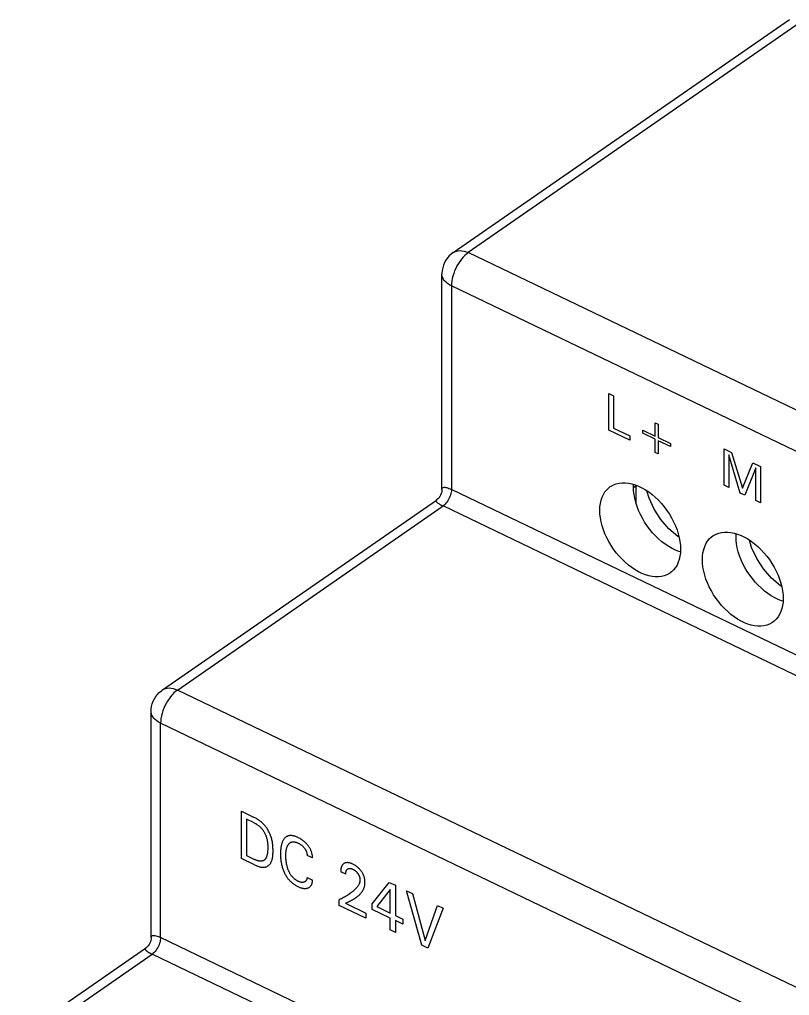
# Model space of a CAD drawing. Extents: x 0 to 420, y 0 to 297.
# Drawn here: x 151.31 to 180.61, y 180.69 to 217.86 of the extents above; entities that cross this region are included whole.
import ezdxf

# ---------------------------------------------------------------- set-up
doc = ezdxf.new("R2010")
doc.units = 0
doc.header["$LTSCALE"] = 23.1
doc.layers.add('40000_ISO', color=7, linetype='CONTINUOUS')

msp = doc.modelspace()

# ---------------------------------------------------------------- linework, layer by layer
at = {"layer": '40000_ISO', "color": 7, "linetype": 'CONTINUOUS'}
for p, q in [((167.817, 208.983), (180.614, 217.857)), ((181.183, 217.852), (168.387, 208.978)), ((167.738, 208.922), (167.665, 208.853)), ((167.817, 208.983), (167.738, 208.922)), ((167.817, 208.983), (167.872, 209.015)), ((167.872, 209.015), (167.935, 209.039)), ((167.935, 209.039), (168.002, 209.053)), ((168.002, 209.053), (168.074, 209.057)), ((168.074, 209.057), (168.149, 209.052)), ((168.149, 209.052), (168.227, 209.037)), ((168.227, 209.037), (168.306, 209.012)), ((168.32, 208.927), (168.254, 208.868)), ((168.306, 209.012), (168.387, 208.978)), ((168.387, 208.978), (168.32, 208.927)), ((221.798, 183.304), (168.387, 208.978)), ((167.489, 208.602), (167.447, 208.505)), ((167.539, 208.691), (167.489, 208.602)), ((167.598, 208.776), (167.539, 208.691)), ((167.665, 208.853), (167.598, 208.776)), ((168.011, 208.561), (167.959, 208.471)), ((168.067, 208.647), (168.011, 208.561)), ((168.126, 208.727), (168.067, 208.647)), ((168.189, 208.801), (168.126, 208.727)), ((168.254, 208.868), (168.189, 208.801)), ((167.397, 208.302), (167.387, 208.199)), ((167.387, 208.199), (167.387, 208.161)), ((167.387, 199.962), (167.387, 208.161)), ((167.387, 208.139), (167.387, 208.161)), ((167.397, 208.079), (167.387, 208.139)), ((167.417, 208.406), (167.397, 208.302)), ((167.447, 208.505), (167.417, 208.406)), ((167.833, 208.185), (167.802, 208.088)), ((167.869, 208.282), (167.833, 208.185)), ((167.911, 208.378), (167.869, 208.282)), ((167.959, 208.471), (167.911, 208.378)), ((167.417, 208.019), (167.397, 208.079)), ((167.448, 207.962), (167.417, 208.019)), ((167.49, 207.906), (167.448, 207.962)), ((167.541, 207.853), (167.49, 207.906)), ((167.601, 207.804), (167.541, 207.853)), ((167.67, 207.759), (167.601, 207.804)), ((167.75, 207.805), (167.747, 207.718)), ((167.761, 207.897), (167.75, 207.805)), ((167.778, 207.992), (167.761, 207.897)), ((167.802, 208.088), (167.778, 207.992)), ((167.747, 207.718), (167.67, 207.759)), ((167.747, 207.718), (167.747, 199.961)), ((221.158, 182.044), (167.747, 207.718)), ((173.741, 202.223), (173.741, 203.611)), ((173.741, 203.611), (173.92, 203.526)), ((173.92, 203.526), (173.92, 202.295)), ((174.537, 201.841), (173.741, 202.223)), ((173.92, 202.295), (174.537, 201.999)), ((175.029, 202.1), (175.029, 202.218)), ((175.029, 202.218), (175.504, 201.99)), ((175.504, 201.99), (175.504, 202.495)), ((175.504, 202.495), (175.615, 202.441)), ((175.615, 202.441), (175.615, 201.936)), ((174.537, 201.999), (174.537, 201.841)), ((175.504, 201.872), (175.029, 202.1)), ((175.504, 201.367), (175.504, 201.872)), ((175.615, 201.936), (176.09, 201.708)), ((175.615, 201.818), (175.615, 201.314)), ((176.09, 201.59), (175.615, 201.818)), ((176.09, 201.708), (176.09, 201.59)), ((178.122, 200.118), (178.122, 201.506)), ((178.122, 201.506), (178.412, 201.367)), ((175.615, 201.314), (175.504, 201.367)), ((178.3, 201.274), (178.3, 200.032)), ((178.731, 199.825), (178.3, 201.274)), ((178.412, 201.367), (178.822, 200.008)), ((178.822, 200.008), (179.219, 200.978)), ((179.33, 200.781), (178.911, 199.739)), ((179.219, 200.978), (179.509, 200.839)), ((179.33, 199.537), (179.33, 200.781)), ((179.509, 200.839), (179.509, 199.451)), ((167.387, 199.963), (167.385, 199.918)), ((167.387, 199.975), (167.395, 200.005)), ((167.387, 199.964), (167.387, 199.975)), ((167.395, 200.005), (167.412, 200.025)), ((167.412, 200.025), (167.436, 200.038)), ((167.436, 200.038), (167.465, 200.043)), ((167.465, 200.043), (167.498, 200.043)), ((167.498, 200.043), (167.534, 200.038)), ((167.534, 200.038), (167.572, 200.029)), ((167.572, 200.029), (167.613, 200.017)), ((167.613, 200.017), (167.655, 200.001)), ((167.655, 200.001), (167.7, 199.982)), ((167.7, 199.982), (167.747, 199.961)), ((173.659, 199.952), (173.737, 200.026)), ((173.737, 200.026), (173.793, 200.069)), ((173.793, 200.069), (173.823, 200.089)), ((173.823, 200.089), (173.917, 200.14)), ((173.917, 200.14), (174.018, 200.178)), ((174.018, 200.178), (174.127, 200.204)), ((174.127, 200.204), (174.24, 200.216)), ((174.24, 200.216), (174.359, 200.216)), ((174.359, 200.216), (174.482, 200.203)), ((174.482, 200.203), (174.609, 200.178)), ((174.609, 200.178), (174.737, 200.139)), ((174.675, 200.052), (174.679, 200.157)), ((174.681, 199.911), (174.675, 200.052)), ((174.772, 200.084), (174.676, 200.018)), ((174.737, 200.139), (174.867, 200.089)), ((174.772, 200.126), (174.772, 199.437)), ((174.867, 200.089), (174.998, 200.026)), ((174.998, 200.026), (175.128, 199.952)), ((178.3, 200.032), (178.122, 200.118)), ((167.229, 199.6), (167.182, 199.562)), ((167.271, 199.645), (167.229, 199.6)), ((167.307, 199.693), (167.271, 199.645)), ((167.336, 199.746), (167.307, 199.693)), ((167.359, 199.801), (167.336, 199.746)), ((167.376, 199.859), (167.359, 199.801)), ((167.385, 199.918), (167.376, 199.859)), ((167.666, 199.634), (167.639, 199.581)), ((167.69, 199.69), (167.666, 199.634)), ((167.71, 199.746), (167.69, 199.69)), ((167.726, 199.802), (167.71, 199.746)), ((167.738, 199.857), (167.726, 199.802)), ((167.745, 199.91), (167.738, 199.857)), ((167.747, 199.961), (167.745, 199.91)), ((221.158, 174.287), (167.747, 199.961)), ((173.445, 199.552), (173.483, 199.666)), ((173.483, 199.666), (173.532, 199.772)), ((173.532, 199.772), (173.591, 199.867)), ((173.591, 199.867), (173.659, 199.952)), ((174.697, 199.765), (174.681, 199.911)), ((174.725, 199.617), (174.697, 199.765)), ((174.763, 199.466), (174.725, 199.617)), ((175.128, 199.952), (175.256, 199.866)), ((175.27, 199.623), (175.188, 199.912)), ((175.256, 199.866), (175.383, 199.771)), ((175.462, 199.205), (175.27, 199.623)), ((175.383, 199.771), (175.506, 199.665)), ((175.506, 199.665), (175.624, 199.551)), ((178.911, 199.739), (178.731, 199.825)), ((156.748, 192.326), (167.173, 199.555)), ((157.318, 192.32), (167.427, 199.331)), ((167.16, 199.541), (167.158, 199.523)), ((167.158, 199.523), (167.165, 199.504)), ((167.173, 199.555), (167.16, 199.541)), ((167.165, 199.504), (167.181, 199.484)), ((167.182, 199.562), (167.173, 199.555)), ((167.181, 199.484), (167.203, 199.463)), ((167.203, 199.463), (167.231, 199.442)), ((167.231, 199.442), (167.263, 199.42)), ((167.263, 199.42), (167.298, 199.398)), ((167.298, 199.398), (167.338, 199.376)), ((167.338, 199.376), (167.381, 199.354)), ((167.381, 199.354), (167.427, 199.331)), ((167.466, 199.36), (167.427, 199.331)), ((220.838, 173.657), (167.427, 199.331)), ((167.504, 199.396), (167.466, 199.36)), ((167.54, 199.436), (167.504, 199.396)), ((167.576, 199.481), (167.54, 199.436)), ((167.609, 199.529), (167.576, 199.481)), ((167.639, 199.581), (167.609, 199.529)), ((173.395, 199.164), (173.401, 199.3)), ((173.401, 199.3), (173.418, 199.43)), ((173.418, 199.43), (173.445, 199.552)), ((174.812, 199.314), (174.763, 199.466)), ((174.87, 199.162), (174.812, 199.314)), ((175.624, 199.551), (175.738, 199.429)), ((175.738, 199.429), (175.846, 199.299)), ((175.846, 199.299), (175.948, 199.163)), ((179.509, 199.451), (179.33, 199.537)), ((173.401, 199.023), (173.395, 199.164)), ((173.418, 198.878), (173.401, 199.023)), ((173.445, 198.729), (173.418, 198.878)), ((174.939, 199.011), (174.87, 199.162)), ((175.016, 198.862), (174.939, 199.011)), ((175.102, 198.717), (175.016, 198.862)), ((175.718, 198.811), (175.462, 199.205)), ((175.948, 199.163), (176.042, 199.022)), ((176.042, 199.022), (176.128, 198.877)), ((176.128, 198.877), (176.206, 198.728)), ((173.483, 198.578), (173.445, 198.729)), ((173.532, 198.426), (173.483, 198.578)), ((175.197, 198.575), (175.102, 198.717)), ((175.298, 198.439), (175.197, 198.575)), ((176.024, 198.46), (175.718, 198.811)), ((176.206, 198.728), (176.274, 198.577)), ((176.274, 198.577), (176.333, 198.425)), ((173.591, 198.274), (173.532, 198.426)), ((173.659, 198.123), (173.591, 198.274)), ((173.737, 197.975), (173.659, 198.123)), ((175.406, 198.31), (175.298, 198.439)), ((175.52, 198.188), (175.406, 198.31)), ((175.639, 198.073), (175.52, 198.188)), ((176.365, 198.169), (176.024, 198.46)), ((176.333, 198.425), (176.382, 198.273)), ((176.416, 198.138), (176.365, 198.169)), ((176.382, 198.273), (176.42, 198.122)), ((176.42, 198.122), (176.447, 197.973)), ((177.563, 198.076), (177.641, 198.15)), ((177.641, 198.15), (177.697, 198.193)), ((177.697, 198.193), (177.727, 198.212)), ((177.727, 198.212), (177.821, 198.263)), ((177.821, 198.263), (177.922, 198.301)), ((177.922, 198.301), (178.031, 198.327)), ((178.031, 198.327), (178.144, 198.34)), ((178.144, 198.34), (178.263, 198.34)), ((178.263, 198.34), (178.386, 198.327)), ((178.386, 198.327), (178.513, 198.301)), ((178.513, 198.301), (178.641, 198.263)), ((178.579, 198.175), (178.583, 198.28)), ((178.585, 198.034), (178.579, 198.175)), ((178.641, 198.263), (178.771, 198.212)), ((178.771, 198.212), (178.902, 198.149)), ((178.902, 198.149), (179.032, 198.075)), ((173.823, 197.829), (173.737, 197.975)), ((173.917, 197.688), (173.823, 197.829)), ((175.762, 197.968), (175.639, 198.073)), ((175.888, 197.872), (175.762, 197.968)), ((176.017, 197.787), (175.888, 197.872)), ((176.147, 197.713), (176.017, 197.787)), ((176.447, 197.973), (176.464, 197.828)), ((176.464, 197.828), (176.469, 197.687)), ((177.349, 197.676), (177.387, 197.79)), ((177.387, 197.79), (177.436, 197.895)), ((177.436, 197.895), (177.495, 197.99)), ((177.495, 197.99), (177.563, 198.076)), ((178.601, 197.889), (178.585, 198.034)), ((178.629, 197.74), (178.601, 197.889)), ((178.667, 197.589), (178.629, 197.74)), ((179.032, 198.075), (179.16, 197.99)), ((179.174, 197.746), (179.092, 198.035)), ((179.16, 197.99), (179.287, 197.894)), ((179.366, 197.329), (179.174, 197.746)), ((179.287, 197.894), (179.41, 197.789)), ((179.41, 197.789), (179.528, 197.675)), ((174.018, 197.552), (173.917, 197.688)), ((174.127, 197.422), (174.018, 197.552)), ((174.24, 197.3), (174.127, 197.422)), ((176.277, 197.65), (176.147, 197.713)), ((176.407, 197.599), (176.277, 197.65)), ((176.465, 197.582), (176.407, 197.599)), ((176.447, 197.422), (176.42, 197.299)), ((176.464, 197.551), (176.447, 197.422)), ((176.469, 197.687), (176.464, 197.551)), ((177.299, 197.288), (177.305, 197.424)), ((177.305, 197.424), (177.322, 197.553)), ((177.322, 197.553), (177.349, 197.676)), ((178.716, 197.437), (178.667, 197.589)), ((178.774, 197.285), (178.716, 197.437)), ((179.528, 197.675), (179.642, 197.552)), ((179.642, 197.552), (179.75, 197.423)), ((179.75, 197.423), (179.852, 197.287)), ((174.359, 197.186), (174.24, 197.3)), ((174.482, 197.081), (174.359, 197.186)), ((174.609, 196.985), (174.482, 197.081)), ((176.333, 197.08), (176.274, 196.984)), ((176.382, 197.185), (176.333, 197.08)), ((176.42, 197.299), (176.382, 197.185)), ((177.305, 197.147), (177.299, 197.288)), ((177.322, 197.001), (177.305, 197.147)), ((177.349, 196.853), (177.322, 197.001)), ((178.843, 197.134), (178.774, 197.285)), ((178.92, 196.985), (178.843, 197.134)), ((179.622, 196.935), (179.366, 197.329)), ((179.852, 197.287), (179.946, 197.146)), ((179.946, 197.146), (180.032, 197)), ((180.032, 197), (180.11, 196.851)), ((174.737, 196.9), (174.609, 196.985)), ((174.867, 196.825), (174.737, 196.9)), ((174.998, 196.763), (174.867, 196.825)), ((175.128, 196.712), (174.998, 196.763)), ((175.256, 196.674), (175.128, 196.712)), ((175.383, 196.648), (175.256, 196.674)), ((175.506, 196.635), (175.383, 196.648)), ((175.624, 196.635), (175.506, 196.635)), ((175.738, 196.648), (175.624, 196.635)), ((175.846, 196.673), (175.738, 196.648)), ((175.948, 196.712), (175.846, 196.673)), ((176.042, 196.762), (175.948, 196.712)), ((176.072, 196.782), (176.042, 196.762)), ((176.128, 196.825), (176.072, 196.782)), ((176.206, 196.899), (176.128, 196.825)), ((176.274, 196.984), (176.206, 196.899)), ((177.387, 196.702), (177.349, 196.853)), ((177.436, 196.55), (177.387, 196.702)), ((179.006, 196.84), (178.92, 196.985)), ((179.101, 196.699), (179.006, 196.84)), ((179.202, 196.563), (179.101, 196.699)), ((179.928, 196.583), (179.622, 196.935)), ((180.11, 196.851), (180.178, 196.701)), ((180.178, 196.701), (180.237, 196.549)), ((177.495, 196.398), (177.436, 196.55)), ((177.563, 196.247), (177.495, 196.398)), ((177.641, 196.098), (177.563, 196.247)), ((179.31, 196.433), (179.202, 196.563)), ((179.424, 196.311), (179.31, 196.433)), ((179.543, 196.197), (179.424, 196.311)), ((180.269, 196.292), (179.928, 196.583)), ((180.237, 196.549), (180.286, 196.397)), ((180.32, 196.262), (180.269, 196.292)), ((180.286, 196.397), (180.324, 196.246)), ((180.324, 196.246), (180.351, 196.097)), ((177.727, 195.953), (177.641, 196.098)), ((177.821, 195.811), (177.727, 195.953)), ((179.666, 196.091), (179.543, 196.197)), ((179.792, 195.996), (179.666, 196.091)), ((179.921, 195.911), (179.792, 195.996)), ((180.051, 195.836), (179.921, 195.911)), ((180.351, 196.097), (180.368, 195.951)), ((180.368, 195.951), (180.373, 195.81)), ((177.922, 195.675), (177.821, 195.811)), ((178.031, 195.546), (177.922, 195.675)), ((178.144, 195.424), (178.031, 195.546)), ((180.181, 195.774), (180.051, 195.836)), ((180.311, 195.723), (180.181, 195.774)), ((180.369, 195.706), (180.311, 195.723)), ((180.351, 195.545), (180.324, 195.423)), ((180.368, 195.674), (180.351, 195.545)), ((180.373, 195.81), (180.368, 195.674)), ((178.263, 195.309), (178.144, 195.424)), ((178.386, 195.204), (178.263, 195.309)), ((178.513, 195.108), (178.386, 195.204)), ((180.237, 195.203), (180.178, 195.108)), ((180.286, 195.308), (180.237, 195.203)), ((180.324, 195.423), (180.286, 195.308)), ((178.641, 195.023), (178.513, 195.108)), ((178.771, 194.949), (178.641, 195.023)), ((178.902, 194.886), (178.771, 194.949)), ((179.032, 194.835), (178.902, 194.886)), ((179.16, 194.797), (179.032, 194.835)), ((179.287, 194.771), (179.16, 194.797)), ((179.41, 194.758), (179.287, 194.771)), ((179.528, 194.758), (179.41, 194.758)), ((179.642, 194.771), (179.528, 194.758)), ((179.75, 194.797), (179.642, 194.771)), ((179.852, 194.835), (179.75, 194.797)), ((179.946, 194.886), (179.852, 194.835)), ((179.976, 194.906), (179.946, 194.886)), ((180.032, 194.948), (179.976, 194.906)), ((180.11, 195.023), (180.032, 194.948)), ((180.178, 195.108), (180.11, 195.023)), ((156.559, 192.156), (156.63, 192.23)), ((156.63, 192.23), (156.708, 192.297)), ((156.708, 192.297), (156.748, 192.326)), ((156.748, 192.326), (156.803, 192.358)), ((156.803, 192.358), (156.866, 192.382)), ((156.866, 192.382), (156.933, 192.396)), ((156.933, 192.396), (157.005, 192.4)), ((157.005, 192.4), (157.08, 192.395)), ((157.08, 192.395), (157.158, 192.379)), ((157.184, 192.21), (157.12, 192.143)), ((157.158, 192.379), (157.237, 192.355)), ((157.251, 192.27), (157.184, 192.21)), ((157.237, 192.355), (157.318, 192.32)), ((157.318, 192.32), (157.251, 192.27)), ((210.729, 166.647), (157.318, 192.32)), ((156.337, 191.701), (156.362, 191.8)), ((156.362, 191.8), (156.397, 191.895)), ((156.397, 191.895), (156.442, 191.987)), ((156.442, 191.987), (156.496, 192.075)), ((156.496, 192.075), (156.559, 192.156)), ((156.889, 191.814), (156.842, 191.721)), ((156.941, 191.904), (156.889, 191.814)), ((156.998, 191.989), (156.941, 191.904)), ((157.057, 192.069), (156.998, 191.989)), ((157.12, 192.143), (157.057, 192.069)), ((156.318, 191.504), (156.322, 191.603)), ((156.318, 191.482), (156.318, 191.504)), ((156.318, 182.897), (156.318, 191.504)), ((156.328, 191.421), (156.318, 191.482)), ((156.322, 191.603), (156.337, 191.701)), ((156.348, 191.362), (156.328, 191.421)), ((156.733, 191.431), (156.709, 191.334)), ((156.763, 191.528), (156.733, 191.431)), ((156.8, 191.625), (156.763, 191.528)), ((156.842, 191.721), (156.8, 191.625)), ((156.379, 191.304), (156.348, 191.362)), ((156.42, 191.249), (156.379, 191.304)), ((156.471, 191.196), (156.42, 191.249)), ((156.532, 191.147), (156.471, 191.196)), ((156.601, 191.101), (156.532, 191.147)), ((156.678, 191.06), (156.601, 191.101)), ((156.681, 191.148), (156.678, 191.06)), ((156.678, 182.895), (156.678, 191.06)), ((210.089, 165.387), (156.678, 191.06)), ((156.692, 191.24), (156.681, 191.148)), ((156.709, 191.334), (156.692, 191.24)), ((159.752, 185.908), (159.752, 187.705)), ((159.752, 187.705), (160.218, 187.481)), ((159.953, 187.404), (159.953, 186.015)), ((160.218, 187.277), (159.953, 187.404)), ((160.244, 187.468), (160.218, 187.481)), ((160.271, 187.454), (160.244, 187.468)), ((160.298, 187.439), (160.271, 187.454)), ((160.324, 187.424), (160.298, 187.439)), ((160.351, 187.408), (160.324, 187.424)), ((160.378, 187.392), (160.351, 187.408)), ((160.404, 187.374), (160.378, 187.392)), ((160.431, 187.356), (160.404, 187.374)), ((160.457, 187.337), (160.431, 187.356)), ((160.483, 187.317), (160.457, 187.337)), ((160.218, 187.277), (160.238, 187.267)), ((160.238, 187.267), (160.259, 187.256)), ((160.259, 187.256), (160.28, 187.245)), ((160.28, 187.245), (160.301, 187.233)), ((160.301, 187.233), (160.321, 187.22)), ((160.321, 187.22), (160.342, 187.207)), ((160.342, 187.207), (160.363, 187.193)), ((160.363, 187.193), (160.383, 187.178)), ((160.383, 187.178), (160.403, 187.163)), ((160.403, 187.163), (160.423, 187.147)), ((160.423, 187.147), (160.443, 187.13)), ((160.443, 187.13), (160.462, 187.113)), ((160.462, 187.113), (160.481, 187.095)), ((160.481, 187.095), (160.499, 187.076)), ((160.508, 187.297), (160.483, 187.317)), ((160.499, 187.076), (160.517, 187.057)), ((160.534, 187.275), (160.508, 187.297)), ((160.517, 187.057), (160.534, 187.037)), ((160.558, 187.253), (160.534, 187.275)), ((160.534, 187.037), (160.55, 187.017)), ((160.55, 187.017), (160.566, 186.996)), ((160.582, 187.229), (160.558, 187.253)), ((160.566, 186.996), (160.581, 186.974)), ((160.581, 186.974), (160.595, 186.952)), ((160.606, 187.205), (160.582, 187.229)), ((160.629, 187.18), (160.606, 187.205)), ((160.652, 187.154), (160.629, 187.18)), ((160.674, 187.126), (160.652, 187.154)), ((160.695, 187.097), (160.674, 187.126)), ((160.716, 187.068), (160.695, 187.097)), ((160.736, 187.038), (160.716, 187.068)), ((160.755, 187.008), (160.736, 187.038)), ((160.773, 186.977), (160.755, 187.008)), ((160.791, 186.946), (160.773, 186.977)), ((160.595, 186.952), (160.609, 186.929)), ((160.609, 186.929), (160.622, 186.907)), ((160.622, 186.907), (160.635, 186.884)), ((160.635, 186.884), (160.647, 186.86)), ((160.647, 186.86), (160.658, 186.837)), ((160.658, 186.837), (160.669, 186.813)), ((160.669, 186.813), (160.679, 186.789)), ((160.679, 186.789), (160.688, 186.765)), ((160.688, 186.765), (160.697, 186.742)), ((160.697, 186.742), (160.706, 186.713)), ((160.706, 186.713), (160.715, 186.685)), ((160.715, 186.685), (160.722, 186.656)), ((160.722, 186.656), (160.729, 186.628)), ((160.729, 186.628), (160.734, 186.601)), ((160.734, 186.601), (160.739, 186.573)), ((160.807, 186.914), (160.791, 186.946)), ((160.823, 186.882), (160.807, 186.914)), ((160.837, 186.85), (160.823, 186.882)), ((160.851, 186.818), (160.837, 186.85)), ((160.864, 186.786), (160.851, 186.818)), ((160.876, 186.754), (160.864, 186.786)), ((160.888, 186.718), (160.876, 186.754)), ((160.899, 186.682), (160.888, 186.718)), ((160.908, 186.646), (160.899, 186.682)), ((160.917, 186.611), (160.908, 186.646)), ((160.925, 186.576), (160.917, 186.611)), ((161.341, 186.597), (161.329, 186.575)), ((161.353, 186.617), (161.341, 186.597)), ((161.366, 186.637), (161.353, 186.617)), ((161.38, 186.655), (161.366, 186.637)), ((161.395, 186.673), (161.38, 186.655)), ((161.409, 186.688), (161.395, 186.673)), ((161.423, 186.702), (161.409, 186.688)), ((161.439, 186.715), (161.423, 186.702)), ((161.455, 186.727), (161.439, 186.715)), ((161.472, 186.738), (161.455, 186.727)), ((161.49, 186.748), (161.472, 186.738)), ((161.508, 186.756), (161.49, 186.748)), ((161.527, 186.764), (161.508, 186.756)), ((161.546, 186.769), (161.527, 186.764)), ((161.566, 186.774), (161.546, 186.769)), ((161.586, 186.777), (161.566, 186.774)), ((161.607, 186.779), (161.586, 186.777)), ((161.628, 186.78), (161.607, 186.779)), ((161.65, 186.78), (161.628, 186.78)), ((161.672, 186.778), (161.65, 186.78)), ((161.695, 186.775), (161.672, 186.778)), ((161.717, 186.772), (161.695, 186.775)), ((161.739, 186.767), (161.717, 186.772)), ((161.761, 186.761), (161.739, 186.767)), ((161.784, 186.754), (161.761, 186.761)), ((161.807, 186.747), (161.784, 186.754)), ((161.829, 186.738), (161.807, 186.747)), ((161.852, 186.729), (161.829, 186.738)), ((161.875, 186.719), (161.852, 186.729)), ((161.898, 186.709), (161.875, 186.719)), ((161.927, 186.694), (161.898, 186.709)), ((161.956, 186.679), (161.927, 186.694)), ((161.985, 186.663), (161.956, 186.679)), ((162.014, 186.645), (161.985, 186.663)), ((162.042, 186.627), (162.014, 186.645)), ((162.064, 186.612), (162.042, 186.627)), ((162.085, 186.596), (162.064, 186.612)), ((162.107, 186.58), (162.085, 186.596)), ((160.739, 186.573), (160.744, 186.545)), ((160.744, 186.545), (160.747, 186.518)), ((160.747, 186.518), (160.75, 186.491)), ((160.75, 186.491), (160.752, 186.464)), ((160.752, 186.464), (160.754, 186.437)), ((160.754, 186.228), (160.752, 186.194)), ((160.754, 186.437), (160.755, 186.41)), ((160.755, 186.262), (160.754, 186.228)), ((160.755, 186.41), (160.756, 186.384)), ((160.756, 186.297), (160.755, 186.262)), ((160.756, 186.384), (160.757, 186.358)), ((160.757, 186.332), (160.756, 186.297)), ((160.757, 186.358), (160.757, 186.332)), ((160.932, 186.541), (160.925, 186.576)), ((160.937, 186.506), (160.932, 186.541)), ((160.942, 186.471), (160.937, 186.506)), ((160.946, 186.437), (160.942, 186.471)), ((160.95, 186.403), (160.946, 186.437)), ((160.953, 186.368), (160.95, 186.403)), ((160.955, 186.335), (160.953, 186.368)), ((160.956, 186.301), (160.955, 186.335)), ((160.957, 186.267), (160.956, 186.301)), ((160.958, 186.234), (160.957, 186.267)), ((160.958, 186.201), (160.958, 186.234)), ((161.246, 186.229), (161.243, 186.193)), ((161.249, 186.264), (161.246, 186.229)), ((161.253, 186.299), (161.249, 186.264)), ((161.257, 186.334), (161.253, 186.299)), ((161.262, 186.364), (161.257, 186.334)), ((161.268, 186.393), (161.262, 186.364)), ((161.275, 186.422), (161.268, 186.393)), ((161.282, 186.45), (161.275, 186.422)), ((161.29, 186.478), (161.282, 186.45)), ((161.299, 186.504), (161.29, 186.478)), ((161.309, 186.531), (161.299, 186.504)), ((161.319, 186.553), (161.309, 186.531)), ((161.329, 186.575), (161.319, 186.553)), ((161.459, 186.2), (161.462, 186.222)), ((161.462, 186.222), (161.466, 186.244)), ((161.466, 186.244), (161.47, 186.266)), ((161.47, 186.266), (161.475, 186.287)), ((161.475, 186.287), (161.481, 186.308)), ((161.481, 186.308), (161.487, 186.328)), ((161.487, 186.328), (161.494, 186.348)), ((161.494, 186.348), (161.5, 186.363)), ((161.5, 186.363), (161.506, 186.377)), ((161.506, 186.377), (161.513, 186.391)), ((161.513, 186.391), (161.52, 186.405)), ((161.52, 186.405), (161.527, 186.418)), ((161.527, 186.418), (161.535, 186.431)), ((161.535, 186.431), (161.544, 186.444)), ((161.544, 186.444), (161.553, 186.456)), ((161.553, 186.456), (161.562, 186.466)), ((161.562, 186.466), (161.571, 186.476)), ((161.571, 186.476), (161.581, 186.485)), ((161.581, 186.485), (161.591, 186.494)), ((161.591, 186.494), (161.601, 186.502)), ((161.601, 186.502), (161.612, 186.509)), ((161.612, 186.509), (161.624, 186.516)), ((161.624, 186.516), (161.636, 186.522)), ((161.636, 186.522), (161.648, 186.527)), ((161.648, 186.527), (161.66, 186.532)), ((161.66, 186.532), (161.673, 186.535)), ((161.673, 186.535), (161.686, 186.538)), ((161.686, 186.538), (161.699, 186.54)), ((161.699, 186.54), (161.713, 186.541)), ((161.713, 186.541), (161.727, 186.542)), ((161.727, 186.542), (161.741, 186.542)), ((161.741, 186.542), (161.755, 186.541)), ((161.755, 186.541), (161.77, 186.539)), ((161.77, 186.539), (161.786, 186.537)), ((161.786, 186.537), (161.802, 186.533)), ((161.802, 186.533), (161.819, 186.529)), ((161.819, 186.529), (161.835, 186.524)), ((161.835, 186.524), (161.852, 186.519)), ((161.852, 186.519), (161.869, 186.513)), ((161.869, 186.513), (161.885, 186.506)), ((161.885, 186.506), (161.902, 186.499)), ((161.902, 186.499), (161.919, 186.491)), ((161.919, 186.491), (161.936, 186.482)), ((161.936, 186.482), (161.953, 186.473)), ((161.953, 186.473), (161.97, 186.464)), ((161.97, 186.464), (161.987, 186.454)), ((161.987, 186.454), (162.004, 186.443)), ((162.004, 186.443), (162.019, 186.432)), ((162.019, 186.432), (162.034, 186.421)), ((162.034, 186.421), (162.049, 186.409)), ((162.049, 186.409), (162.064, 186.397)), ((162.064, 186.397), (162.079, 186.384)), ((162.079, 186.384), (162.093, 186.371)), ((162.093, 186.371), (162.106, 186.357)), ((162.106, 186.357), (162.119, 186.343)), ((162.128, 186.563), (162.107, 186.58)), ((162.119, 186.343), (162.132, 186.329)), ((162.149, 186.546), (162.128, 186.563)), ((162.132, 186.329), (162.144, 186.314)), ((162.144, 186.314), (162.154, 186.302)), ((162.169, 186.528), (162.149, 186.546)), ((162.154, 186.302), (162.163, 186.289)), ((162.163, 186.289), (162.173, 186.276)), ((162.188, 186.51), (162.169, 186.528)), ((162.173, 186.276), (162.181, 186.263)), ((162.181, 186.263), (162.19, 186.25)), ((162.207, 186.492), (162.188, 186.51)), ((162.19, 186.25), (162.198, 186.236)), ((162.198, 186.236), (162.205, 186.222)), ((162.205, 186.222), (162.212, 186.209)), ((162.226, 186.473), (162.207, 186.492)), ((162.244, 186.453), (162.226, 186.473)), ((162.261, 186.433), (162.244, 186.453)), ((162.279, 186.412), (162.261, 186.433)), ((162.295, 186.392), (162.279, 186.412)), ((162.311, 186.371), (162.295, 186.392)), ((162.326, 186.349), (162.311, 186.371)), ((162.34, 186.327), (162.326, 186.349)), ((162.354, 186.305), (162.34, 186.327)), ((162.367, 186.282), (162.354, 186.305)), ((162.379, 186.259), (162.367, 186.282)), ((162.391, 186.236), (162.379, 186.259)), ((162.401, 186.213), (162.391, 186.236)), ((162.41, 186.19), (162.401, 186.213)), ((160.257, 185.665), (159.752, 185.908)), ((159.953, 186.015), (160.258, 185.868)), ((160.279, 185.859), (160.258, 185.868)), ((160.3, 185.85), (160.279, 185.859)), ((160.321, 185.841), (160.3, 185.85)), ((160.341, 185.833), (160.321, 185.841)), ((160.614, 185.838), (160.6, 185.83)), ((160.627, 185.848), (160.614, 185.838)), ((160.64, 185.859), (160.627, 185.848)), ((160.651, 185.871), (160.64, 185.859)), ((160.662, 185.883), (160.651, 185.871)), ((160.672, 185.896), (160.662, 185.883)), ((160.681, 185.911), (160.672, 185.896)), ((160.689, 185.926), (160.681, 185.911)), ((160.696, 185.941), (160.689, 185.926)), ((160.703, 185.957), (160.696, 185.941)), ((160.71, 185.974), (160.703, 185.957)), ((160.718, 185.998), (160.71, 185.974)), ((160.725, 186.023), (160.718, 185.998)), ((160.731, 186.048), (160.725, 186.023)), ((160.737, 186.074), (160.731, 186.048)), ((160.741, 186.101), (160.737, 186.074)), ((160.745, 186.128), (160.741, 186.101)), ((160.749, 186.161), (160.745, 186.128)), ((160.752, 186.194), (160.749, 186.161)), ((160.913, 185.83), (160.921, 185.857)), ((160.921, 185.857), (160.929, 185.886)), ((160.929, 185.886), (160.935, 185.915)), ((160.935, 185.915), (160.941, 185.944)), ((160.941, 185.944), (160.945, 185.975)), ((160.945, 185.975), (160.949, 186.006)), ((160.949, 186.006), (160.952, 186.037)), ((160.952, 186.037), (160.954, 186.069)), ((160.954, 186.069), (160.956, 186.102)), ((160.956, 186.102), (160.957, 186.134)), ((160.957, 186.134), (160.958, 186.167)), ((160.958, 186.167), (160.958, 186.201)), ((161.241, 186.12), (161.24, 186.083)), ((161.24, 186.083), (161.241, 186.046)), ((161.242, 186.156), (161.241, 186.12)), ((161.241, 186.046), (161.242, 186.008)), ((161.243, 186.193), (161.242, 186.156)), ((161.242, 186.008), (161.243, 185.97)), ((161.243, 185.97), (161.246, 185.933)), ((161.246, 185.933), (161.249, 185.894)), ((161.249, 185.894), (161.253, 185.856)), ((161.253, 185.856), (161.258, 185.817)), ((161.447, 186.044), (161.448, 186.074)), ((161.447, 186.013), (161.447, 186.044)), ((161.447, 185.979), (161.447, 186.013)), ((161.448, 185.946), (161.447, 185.979)), ((161.448, 186.074), (161.449, 186.104)), ((161.449, 185.912), (161.448, 185.946)), ((161.449, 186.104), (161.451, 186.134)), ((161.451, 185.878), (161.449, 185.912)), ((161.451, 186.134), (161.454, 186.164)), ((161.454, 185.843), (161.451, 185.878)), ((161.454, 186.164), (161.456, 186.182)), ((161.458, 185.808), (161.454, 185.843)), ((161.456, 186.182), (161.459, 186.2)), ((162.212, 186.209), (162.218, 186.195)), ((162.218, 186.195), (162.224, 186.181)), ((162.224, 186.181), (162.229, 186.168)), ((162.229, 186.168), (162.234, 186.154)), ((162.234, 186.154), (162.238, 186.14)), ((162.238, 186.14), (162.241, 186.126)), ((162.241, 186.126), (162.245, 186.111)), ((162.245, 186.111), (162.248, 186.097)), ((162.248, 186.097), (162.25, 186.082)), ((162.25, 186.082), (162.252, 186.068)), ((162.252, 186.068), (162.253, 186.053)), ((162.253, 186.053), (162.254, 186.039)), ((162.254, 186.039), (162.254, 186.026)), ((162.46, 185.927), (162.254, 186.026)), ((162.419, 186.167), (162.41, 186.19)), ((162.427, 186.144), (162.419, 186.167)), ((162.434, 186.12), (162.427, 186.144)), ((162.44, 186.097), (162.434, 186.12)), ((162.446, 186.072), (162.44, 186.097)), ((162.45, 186.047), (162.446, 186.072)), ((162.454, 186.022), (162.45, 186.047)), ((162.457, 185.997), (162.454, 186.022)), ((162.459, 185.973), (162.457, 185.997)), ((162.46, 185.95), (162.459, 185.973)), ((162.46, 185.927), (162.46, 185.95)), ((160.257, 185.665), (160.284, 185.653)), ((160.284, 185.653), (160.311, 185.641)), ((160.311, 185.641), (160.338, 185.63)), ((160.338, 185.63), (160.365, 185.619)), ((160.362, 185.826), (160.341, 185.833)), ((160.383, 185.82), (160.362, 185.826)), ((160.365, 185.619), (160.392, 185.609)), ((160.403, 185.815), (160.383, 185.82)), ((160.392, 185.609), (160.419, 185.6)), ((160.423, 185.81), (160.403, 185.815)), ((160.419, 185.6), (160.446, 185.593)), ((160.441, 185.807), (160.423, 185.81)), ((160.458, 185.805), (160.441, 185.807)), ((160.446, 185.593), (160.472, 185.586)), ((160.475, 185.804), (160.458, 185.805)), ((160.472, 185.586), (160.498, 185.58)), ((160.492, 185.803), (160.475, 185.804)), ((160.508, 185.804), (160.492, 185.803)), ((160.498, 185.58), (160.524, 185.576)), ((160.524, 185.805), (160.508, 185.804)), ((160.539, 185.808), (160.524, 185.805)), ((160.524, 185.576), (160.55, 185.573)), ((160.554, 185.811), (160.539, 185.808)), ((160.55, 185.573), (160.575, 185.571)), ((160.57, 185.816), (160.554, 185.811)), ((160.586, 185.822), (160.57, 185.816)), ((160.575, 185.571), (160.599, 185.571)), ((160.6, 185.83), (160.586, 185.822)), ((160.599, 185.571), (160.623, 185.572)), ((160.623, 185.572), (160.646, 185.575)), ((160.646, 185.575), (160.668, 185.579)), ((160.668, 185.579), (160.689, 185.585)), ((160.689, 185.585), (160.709, 185.593)), ((160.709, 185.593), (160.729, 185.602)), ((160.729, 185.602), (160.748, 185.612)), ((160.748, 185.612), (160.766, 185.623)), ((160.766, 185.623), (160.783, 185.636)), ((160.783, 185.636), (160.8, 185.65)), ((160.8, 185.65), (160.815, 185.664)), ((160.815, 185.664), (160.83, 185.68)), ((160.83, 185.68), (160.844, 185.697)), ((160.844, 185.697), (160.857, 185.715)), ((160.857, 185.715), (160.869, 185.734)), ((160.869, 185.734), (160.88, 185.754)), ((160.88, 185.754), (160.892, 185.778)), ((160.892, 185.778), (160.903, 185.804)), ((160.903, 185.804), (160.913, 185.83)), ((161.258, 185.817), (161.263, 185.782)), ((161.263, 185.782), (161.268, 185.748)), ((161.268, 185.748), (161.275, 185.713)), ((161.275, 185.713), (161.282, 185.678)), ((161.282, 185.678), (161.29, 185.643)), ((161.29, 185.643), (161.299, 185.608)), ((161.299, 185.608), (161.309, 185.572)), ((161.309, 185.572), (161.319, 185.541)), ((161.319, 185.541), (161.33, 185.509)), ((161.33, 185.509), (161.341, 185.477)), ((161.341, 185.477), (161.353, 185.445)), ((161.461, 185.778), (161.458, 185.808)), ((161.466, 185.747), (161.461, 185.778)), ((161.471, 185.716), (161.466, 185.747)), ((161.476, 185.685), (161.471, 185.716)), ((161.483, 185.653), (161.476, 185.685)), ((161.49, 185.622), (161.483, 185.653)), ((161.496, 185.598), (161.49, 185.622)), ((161.503, 185.574), (161.496, 185.598)), ((161.51, 185.549), (161.503, 185.574)), ((161.518, 185.525), (161.51, 185.549)), ((161.526, 185.501), (161.518, 185.525)), ((161.535, 185.477), (161.526, 185.501)), ((161.545, 185.453), (161.535, 185.477)), ((163.536, 185.469), (163.535, 185.456)), ((163.538, 185.482), (163.536, 185.469)), ((163.539, 185.495), (163.538, 185.482)), ((163.541, 185.508), (163.539, 185.495)), ((163.543, 185.521), (163.541, 185.508)), ((163.546, 185.533), (163.543, 185.521)), ((163.549, 185.546), (163.546, 185.533)), ((163.551, 185.555), (163.549, 185.546)), ((163.554, 185.565), (163.551, 185.555)), ((163.557, 185.575), (163.554, 185.565)), ((163.56, 185.584), (163.557, 185.575)), ((163.563, 185.593), (163.56, 185.584)), ((163.567, 185.602), (163.563, 185.593)), ((163.571, 185.611), (163.567, 185.602)), ((163.575, 185.62), (163.571, 185.611)), ((163.579, 185.628), (163.575, 185.62)), ((163.583, 185.636), (163.579, 185.628)), ((163.588, 185.644), (163.583, 185.636)), ((163.593, 185.651), (163.588, 185.644)), ((163.599, 185.659), (163.593, 185.651)), ((163.604, 185.667), (163.599, 185.659)), ((163.61, 185.674), (163.604, 185.667)), ((163.617, 185.68), (163.61, 185.674)), ((163.623, 185.687), (163.617, 185.68)), ((163.63, 185.693), (163.623, 185.687)), ((163.637, 185.699), (163.63, 185.693)), ((163.644, 185.705), (163.637, 185.699)), ((163.652, 185.71), (163.644, 185.705)), ((163.659, 185.715), (163.652, 185.71)), ((163.667, 185.719), (163.659, 185.715)), ((163.676, 185.724), (163.667, 185.719)), ((163.684, 185.728), (163.676, 185.724)), ((163.702, 185.735), (163.684, 185.728)), ((163.72, 185.741), (163.702, 185.735)), ((163.739, 185.745), (163.72, 185.741)), ((163.759, 185.747), (163.739, 185.745)), ((163.758, 185.463), (163.763, 185.471)), ((163.777, 185.748), (163.759, 185.747)), ((163.763, 185.471), (163.768, 185.478)), ((163.768, 185.478), (163.773, 185.484)), ((163.773, 185.484), (163.779, 185.491)), ((163.795, 185.748), (163.777, 185.748)), ((163.779, 185.491), (163.786, 185.497)), ((163.786, 185.497), (163.792, 185.502)), ((163.792, 185.502), (163.799, 185.507)), ((163.813, 185.747), (163.795, 185.748)), ((163.799, 185.507), (163.806, 185.511)), ((163.806, 185.511), (163.813, 185.515)), ((163.831, 185.745), (163.813, 185.747)), ((163.813, 185.515), (163.821, 185.519)), ((163.821, 185.519), (163.829, 185.522)), ((163.829, 185.522), (163.837, 185.524)), ((163.85, 185.742), (163.831, 185.745)), ((163.837, 185.524), (163.845, 185.526)), ((163.845, 185.526), (163.854, 185.528)), ((163.869, 185.738), (163.85, 185.742)), ((163.854, 185.528), (163.863, 185.529)), ((163.863, 185.529), (163.872, 185.53)), ((163.89, 185.733), (163.869, 185.738)), ((163.872, 185.53), (163.881, 185.53)), ((163.881, 185.53), (163.891, 185.529)), ((163.911, 185.726), (163.89, 185.733)), ((163.891, 185.529), (163.9, 185.528)), ((163.9, 185.528), (163.91, 185.527)), ((163.91, 185.527), (163.92, 185.525)), ((163.932, 185.719), (163.911, 185.726)), ((163.92, 185.525), (163.93, 185.522)), ((163.93, 185.522), (163.941, 185.519)), ((163.953, 185.71), (163.932, 185.719)), ((163.941, 185.519), (163.952, 185.516)), ((163.952, 185.516), (163.963, 185.512)), ((163.974, 185.701), (163.953, 185.71)), ((163.963, 185.512), (163.974, 185.508)), ((163.996, 185.691), (163.974, 185.701)), ((163.974, 185.508), (163.985, 185.503)), ((163.985, 185.503), (163.996, 185.498)), ((164.021, 185.679), (163.996, 185.691)), ((163.996, 185.498), (164.006, 185.493)), ((164.006, 185.493), (164.017, 185.487)), ((164.017, 185.487), (164.028, 185.481)), ((164.045, 185.666), (164.021, 185.679)), ((164.028, 185.481), (164.038, 185.475)), ((164.038, 185.475), (164.049, 185.468)), ((164.07, 185.651), (164.045, 185.666)), ((164.049, 185.468), (164.059, 185.461)), ((164.095, 185.636), (164.07, 185.651)), ((164.119, 185.619), (164.095, 185.636)), ((164.142, 185.603), (164.119, 185.619)), ((164.163, 185.586), (164.142, 185.603)), ((164.185, 185.568), (164.163, 185.586)), ((164.206, 185.549), (164.185, 185.568)), ((164.227, 185.529), (164.206, 185.549)), ((164.246, 185.509), (164.227, 185.529)), ((164.265, 185.489), (164.246, 185.509)), ((164.283, 185.467), (164.265, 185.489)), ((164.301, 185.445), (164.283, 185.467)), ((161.353, 185.445), (161.367, 185.413)), ((161.367, 185.413), (161.381, 185.381)), ((161.381, 185.381), (161.396, 185.35)), ((161.396, 185.35), (161.41, 185.322)), ((161.41, 185.322), (161.424, 185.295)), ((161.424, 185.295), (161.44, 185.268)), ((161.44, 185.268), (161.456, 185.241)), ((161.456, 185.241), (161.473, 185.214)), ((161.473, 185.214), (161.49, 185.188)), ((161.49, 185.188), (161.509, 185.163)), ((161.509, 185.163), (161.527, 185.138)), ((161.527, 185.138), (161.547, 185.114)), ((161.553, 185.432), (161.545, 185.453)), ((161.547, 185.114), (161.566, 185.091)), ((161.562, 185.412), (161.553, 185.432)), ((161.571, 185.392), (161.562, 185.412)), ((161.581, 185.372), (161.571, 185.392)), ((161.592, 185.353), (161.581, 185.372)), ((161.602, 185.333), (161.592, 185.353)), ((161.614, 185.314), (161.602, 185.333)), ((161.626, 185.295), (161.614, 185.314)), ((161.638, 185.276), (161.626, 185.295)), ((161.652, 185.257), (161.638, 185.276)), ((161.666, 185.239), (161.652, 185.257)), ((161.68, 185.22), (161.666, 185.239)), ((161.695, 185.203), (161.68, 185.22)), ((161.711, 185.186), (161.695, 185.203)), ((161.727, 185.169), (161.711, 185.186)), ((161.743, 185.154), (161.727, 185.169)), ((161.76, 185.139), (161.743, 185.154)), ((161.776, 185.125), (161.76, 185.139)), ((161.792, 185.112), (161.776, 185.125)), ((161.809, 185.1), (161.792, 185.112)), ((161.825, 185.089), (161.809, 185.1)), ((162.233, 185.096), (162.228, 185.085)), ((162.238, 185.109), (162.233, 185.096)), ((162.243, 185.123), (162.238, 185.109)), ((162.246, 185.137), (162.243, 185.123)), ((162.249, 185.152), (162.246, 185.137)), ((162.252, 185.167), (162.249, 185.152)), ((162.254, 185.182), (162.252, 185.167)), ((162.254, 185.182), (162.46, 185.083)), ((163.535, 185.442), (163.534, 185.429)), ((163.534, 185.429), (163.534, 185.415)), ((163.534, 185.415), (163.534, 185.402)), ((163.725, 185.31), (163.534, 185.402)), ((163.535, 185.456), (163.535, 185.442)), ((163.725, 185.336), (163.726, 185.349)), ((163.725, 185.323), (163.725, 185.336)), ((163.725, 185.31), (163.725, 185.323)), ((163.726, 185.349), (163.727, 185.361)), ((163.727, 185.361), (163.729, 185.373)), ((163.729, 185.373), (163.731, 185.386)), ((163.731, 185.386), (163.733, 185.397)), ((163.733, 185.397), (163.735, 185.408)), ((163.735, 185.408), (163.738, 185.418)), ((163.738, 185.418), (163.741, 185.428)), ((163.741, 185.428), (163.745, 185.437)), ((163.745, 185.437), (163.749, 185.446)), ((163.749, 185.446), (163.753, 185.455)), ((163.753, 185.455), (163.758, 185.463)), ((164.059, 185.461), (164.07, 185.454)), ((164.07, 185.454), (164.079, 185.447)), ((164.079, 185.447), (164.089, 185.44)), ((164.089, 185.44), (164.098, 185.432)), ((164.098, 185.432), (164.107, 185.425)), ((164.107, 185.425), (164.116, 185.416)), ((164.116, 185.416), (164.125, 185.408)), ((164.125, 185.408), (164.134, 185.399)), ((164.134, 185.399), (164.142, 185.391)), ((164.142, 185.391), (164.15, 185.382)), ((164.15, 185.382), (164.158, 185.372)), ((164.158, 185.372), (164.166, 185.363)), ((164.166, 185.363), (164.173, 185.353)), ((164.173, 185.353), (164.18, 185.343)), ((164.18, 185.343), (164.187, 185.333)), ((164.187, 185.333), (164.195, 185.322)), ((164.195, 185.322), (164.202, 185.311)), ((164.202, 185.311), (164.208, 185.3)), ((164.208, 185.3), (164.215, 185.288)), ((164.215, 185.288), (164.221, 185.276)), ((164.221, 185.276), (164.226, 185.265)), ((164.226, 185.265), (164.231, 185.253)), ((164.231, 185.253), (164.236, 185.242)), ((164.236, 185.242), (164.24, 185.231)), ((164.24, 185.231), (164.244, 185.221)), ((164.244, 185.221), (164.247, 185.21)), ((164.247, 185.21), (164.25, 185.199)), ((164.25, 185.199), (164.253, 185.188)), ((164.253, 185.188), (164.256, 185.178)), ((164.256, 185.178), (164.258, 185.167)), ((164.258, 185.167), (164.26, 185.153)), ((164.26, 185.153), (164.263, 185.14)), ((164.263, 185.14), (164.264, 185.126)), ((164.264, 185.126), (164.265, 185.113)), ((164.265, 185.113), (164.266, 185.1)), ((164.266, 185.1), (164.267, 185.087)), ((164.318, 185.422), (164.301, 185.445)), ((164.333, 185.401), (164.318, 185.422)), ((164.347, 185.379), (164.333, 185.401)), ((164.36, 185.356), (164.347, 185.379)), ((164.373, 185.334), (164.36, 185.356)), ((164.384, 185.311), (164.373, 185.334)), ((164.395, 185.288), (164.384, 185.311)), ((164.405, 185.264), (164.395, 185.288)), ((164.415, 185.24), (164.405, 185.264)), ((164.423, 185.216), (164.415, 185.24)), ((164.43, 185.192), (164.423, 185.216)), ((164.436, 185.169), (164.43, 185.192)), ((164.442, 185.145), (164.436, 185.169)), ((164.447, 185.119), (164.442, 185.145)), ((164.451, 185.093), (164.447, 185.119)), ((161.566, 185.091), (161.587, 185.069)), ((161.587, 185.069), (161.608, 185.047)), ((161.608, 185.047), (161.629, 185.026)), ((161.629, 185.026), (161.651, 185.006)), ((161.651, 185.006), (161.673, 184.987)), ((161.673, 184.987), (161.695, 184.968)), ((161.695, 184.968), (161.72, 184.949)), ((161.72, 184.949), (161.745, 184.931)), ((161.745, 184.931), (161.77, 184.913)), ((161.77, 184.913), (161.795, 184.897)), ((161.795, 184.897), (161.821, 184.882)), ((161.821, 184.882), (161.847, 184.867)), ((161.842, 185.078), (161.825, 185.089)), ((161.859, 185.067), (161.842, 185.078)), ((161.847, 184.867), (161.872, 184.854)), ((161.876, 185.058), (161.859, 185.067)), ((161.872, 184.854), (161.898, 184.841)), ((161.893, 185.049), (161.876, 185.058)), ((161.91, 185.04), (161.893, 185.049)), ((161.898, 184.841), (161.926, 184.828)), ((161.927, 185.032), (161.91, 185.04)), ((161.926, 184.828), (161.955, 184.816)), ((161.944, 185.025), (161.927, 185.032)), ((161.961, 185.019), (161.944, 185.025)), ((161.955, 184.816), (161.983, 184.805)), ((161.978, 185.013), (161.961, 185.019)), ((161.994, 185.008), (161.978, 185.013)), ((161.983, 184.805), (162.011, 184.795)), ((162.01, 185.004), (161.994, 185.008)), ((162.025, 185), (162.01, 185.004)), ((162.011, 184.795), (162.039, 184.787)), ((162.04, 184.998), (162.025, 185)), ((162.039, 184.787), (162.06, 184.781)), ((162.055, 184.996), (162.04, 184.998)), ((162.069, 184.995), (162.055, 184.996)), ((162.06, 184.781), (162.081, 184.776)), ((162.083, 184.995), (162.069, 184.995)), ((162.081, 184.776), (162.102, 184.772)), ((162.097, 184.996), (162.083, 184.995)), ((162.11, 184.998), (162.097, 184.996)), ((162.102, 184.772), (162.123, 184.769)), ((162.122, 185), (162.11, 184.998)), ((162.135, 185.003), (162.122, 185)), ((162.123, 184.769), (162.143, 184.767)), ((162.146, 185.007), (162.135, 185.003)), ((162.143, 184.767), (162.164, 184.766)), ((162.156, 185.012), (162.146, 185.007)), ((162.166, 185.017), (162.156, 185.012)), ((162.164, 184.766), (162.183, 184.766)), ((162.176, 185.023), (162.166, 185.017)), ((162.185, 185.029), (162.176, 185.023)), ((162.183, 184.766), (162.202, 184.766)), ((162.194, 185.037), (162.185, 185.029)), ((162.202, 185.045), (162.194, 185.037)), ((162.209, 185.054), (162.202, 185.045)), ((162.202, 184.766), (162.22, 184.768)), ((162.216, 185.064), (162.209, 185.054)), ((162.223, 185.074), (162.216, 185.064)), ((162.22, 184.768), (162.238, 184.771)), ((162.228, 185.085), (162.223, 185.074)), ((162.238, 184.771), (162.256, 184.774)), ((162.256, 184.774), (162.273, 184.779)), ((162.273, 184.779), (162.29, 184.784)), ((162.29, 184.784), (162.305, 184.79)), ((162.305, 184.79), (162.32, 184.797)), ((162.32, 184.797), (162.335, 184.806)), ((162.335, 184.806), (162.349, 184.815)), ((162.349, 184.815), (162.362, 184.825)), ((162.362, 184.825), (162.374, 184.836)), ((162.374, 184.836), (162.386, 184.848)), ((162.386, 184.848), (162.396, 184.86)), ((162.396, 184.86), (162.406, 184.874)), ((162.406, 184.874), (162.415, 184.889)), ((162.415, 184.889), (162.423, 184.904)), ((162.423, 184.904), (162.43, 184.92)), ((162.43, 184.92), (162.437, 184.937)), ((162.437, 184.937), (162.443, 184.956)), ((162.443, 184.956), (162.448, 184.976)), ((162.448, 184.976), (162.452, 184.996)), ((162.452, 184.996), (162.456, 185.017)), ((162.456, 185.017), (162.458, 185.038)), ((162.458, 185.038), (162.459, 185.06)), ((162.459, 185.06), (162.46, 185.083)), ((164.1, 184.745), (164.076, 184.721)), ((164.124, 184.771), (164.1, 184.745)), ((164.138, 184.786), (164.124, 184.771)), ((164.151, 184.801), (164.138, 184.786)), ((164.164, 184.817), (164.151, 184.801)), ((164.177, 184.834), (164.164, 184.817)), ((164.189, 184.851), (164.177, 184.834)), ((164.2, 184.868), (164.189, 184.851)), ((164.211, 184.887), (164.2, 184.868)), ((164.221, 184.906), (164.211, 184.887)), ((164.231, 184.925), (164.221, 184.906)), ((164.237, 184.94), (164.231, 184.925)), ((164.243, 184.955), (164.237, 184.94)), ((164.249, 184.971), (164.243, 184.955)), ((164.254, 184.987), (164.249, 184.971)), ((164.258, 185.004), (164.254, 184.987)), ((164.261, 185.021), (164.258, 185.004)), ((164.264, 185.038), (164.261, 185.021)), ((164.266, 185.056), (164.264, 185.038)), ((164.267, 185.075), (164.266, 185.056)), ((164.267, 185.087), (164.267, 185.075)), ((164.386, 184.712), (164.397, 184.734)), ((164.397, 184.734), (164.408, 184.757)), ((164.408, 184.757), (164.417, 184.78)), ((164.417, 184.78), (164.426, 184.805)), ((164.426, 184.805), (164.433, 184.829)), ((164.433, 184.829), (164.44, 184.855)), ((164.44, 184.855), (164.446, 184.881)), ((164.446, 184.881), (164.451, 184.908)), ((164.454, 185.068), (164.451, 185.093)), ((164.451, 184.908), (164.454, 184.936)), ((164.456, 185.042), (164.454, 185.068)), ((164.454, 184.936), (164.456, 184.964)), ((164.457, 185.018), (164.456, 185.042)), ((164.456, 184.964), (164.457, 184.993)), ((164.457, 184.993), (164.457, 185.018)), ((164.736, 184.178), (165.384, 184.997)), ((165.42, 184.724), (164.908, 184.075)), ((165.384, 184.997), (165.617, 184.885)), ((165.42, 183.829), (165.42, 184.724)), ((165.617, 184.885), (165.617, 183.735)), ((163.516, 184.354), (163.473, 184.335)), ((163.559, 184.374), (163.516, 184.354)), ((163.601, 184.395), (163.559, 184.374)), ((163.642, 184.417), (163.601, 184.395)), ((163.682, 184.439), (163.642, 184.417)), ((163.722, 184.461), (163.682, 184.439)), ((163.761, 184.485), (163.722, 184.461)), ((163.8, 184.509), (163.761, 184.485)), ((163.837, 184.533), (163.8, 184.509)), ((163.874, 184.558), (163.837, 184.533)), ((163.91, 184.584), (163.874, 184.558)), ((163.946, 184.61), (163.91, 184.584)), ((163.973, 184.631), (163.946, 184.61)), ((163.999, 184.653), (163.973, 184.631)), ((163.98, 184.336), (164.018, 184.357)), ((164.025, 184.675), (163.999, 184.653)), ((164.018, 184.357), (164.055, 184.379)), ((164.051, 184.698), (164.025, 184.675)), ((164.076, 184.721), (164.051, 184.698)), ((164.055, 184.379), (164.091, 184.402)), ((164.091, 184.402), (164.127, 184.426)), ((164.127, 184.426), (164.151, 184.443)), ((164.151, 184.443), (164.175, 184.462)), ((164.175, 184.462), (164.198, 184.481)), ((164.198, 184.481), (164.221, 184.5)), ((164.221, 184.5), (164.243, 184.521)), ((164.243, 184.521), (164.264, 184.542)), ((164.264, 184.542), (164.285, 184.564)), ((164.285, 184.564), (164.304, 184.587)), ((164.304, 184.587), (164.323, 184.612)), ((164.323, 184.612), (164.341, 184.637)), ((164.341, 184.637), (164.359, 184.663)), ((164.359, 184.663), (164.375, 184.69)), ((164.375, 184.69), (164.386, 184.712)), ((166.627, 182.604), (166.043, 184.681)), ((166.043, 184.681), (166.261, 184.576)), ((166.261, 184.576), (166.743, 182.784)), ((163.473, 184.119), (163.473, 184.335)), ((164.488, 183.632), (163.473, 184.119)), ((163.713, 184.2), (163.751, 184.219)), ((163.713, 184.2), (164.488, 183.828)), ((163.751, 184.219), (163.827, 184.257)), ((163.827, 184.257), (163.865, 184.276)), ((163.865, 184.276), (163.904, 184.295)), ((163.904, 184.295), (163.942, 184.315)), ((163.942, 184.315), (163.98, 184.336)), ((164.736, 183.962), (164.736, 184.178)), ((164.908, 184.075), (165.42, 183.829)), ((166.743, 182.784), (167.218, 184.116)), ((167.436, 184.011), (166.852, 182.495)), ((167.218, 184.116), (167.436, 184.011)), ((164.488, 183.828), (164.488, 183.632)), ((165.42, 183.633), (164.736, 183.962)), ((165.42, 183.184), (165.42, 183.633)), ((165.617, 183.735), (165.895, 183.601)), ((165.617, 183.539), (165.617, 183.089)), ((165.895, 183.405), (165.617, 183.539)), ((165.895, 183.601), (165.895, 183.405)), ((156.318, 182.898), (156.315, 182.853)), ((156.318, 182.909), (156.326, 182.939)), ((156.318, 182.898), (156.318, 182.909)), ((156.326, 182.939), (156.343, 182.96)), ((156.343, 182.96), (156.367, 182.972)), ((156.367, 182.972), (156.396, 182.978)), ((156.396, 182.978), (156.428, 182.977)), ((156.428, 182.977), (156.464, 182.973)), ((156.464, 182.973), (156.503, 182.964)), ((156.503, 182.964), (156.543, 182.951)), ((156.543, 182.951), (156.586, 182.935)), ((156.586, 182.935), (156.631, 182.917)), ((156.631, 182.917), (156.678, 182.895)), ((156.678, 182.895), (156.675, 182.844)), ((210.089, 157.221), (156.678, 182.895)), ((165.617, 183.089), (165.42, 183.184)), ((156.113, 182.496), (156.104, 182.489)), ((156.16, 182.535), (156.113, 182.496)), ((156.202, 182.579), (156.16, 182.535)), ((156.238, 182.628), (156.202, 182.579)), ((156.267, 182.68), (156.238, 182.628)), ((156.29, 182.735), (156.267, 182.68)), ((156.306, 182.793), (156.29, 182.735)), ((156.315, 182.853), (156.306, 182.793)), ((156.57, 182.515), (156.539, 182.463)), ((156.597, 182.569), (156.57, 182.515)), ((156.621, 182.624), (156.597, 182.569)), ((156.641, 182.68), (156.621, 182.624)), ((156.657, 182.736), (156.641, 182.68)), ((156.668, 182.791), (156.657, 182.736)), ((156.675, 182.844), (156.668, 182.791)), ((166.852, 182.495), (166.627, 182.604)), ((151.309, 179.164), (156.104, 182.49)), ((151.879, 179.159), (156.358, 182.265)), ((156.091, 182.475), (156.088, 182.458)), ((156.088, 182.458), (156.096, 182.439)), ((156.104, 182.489), (156.091, 182.475)), ((156.096, 182.439), (156.112, 182.418)), ((156.112, 182.418), (156.134, 182.397)), ((156.134, 182.397), (156.161, 182.376)), ((156.161, 182.376), (156.193, 182.354)), ((156.193, 182.354), (156.229, 182.332)), ((156.229, 182.332), (156.269, 182.31)), ((156.269, 182.31), (156.312, 182.288)), ((156.312, 182.288), (156.358, 182.265)), ((156.396, 182.295), (156.358, 182.265)), ((209.769, 156.591), (156.358, 182.265)), ((156.434, 182.33), (156.396, 182.295)), ((156.471, 182.37), (156.434, 182.33)), ((156.506, 182.415), (156.471, 182.37)), ((156.539, 182.463), (156.506, 182.415))]:
    msp.add_line(p, q, dxfattribs=at)

doc.saveas('drawing.dxf')
